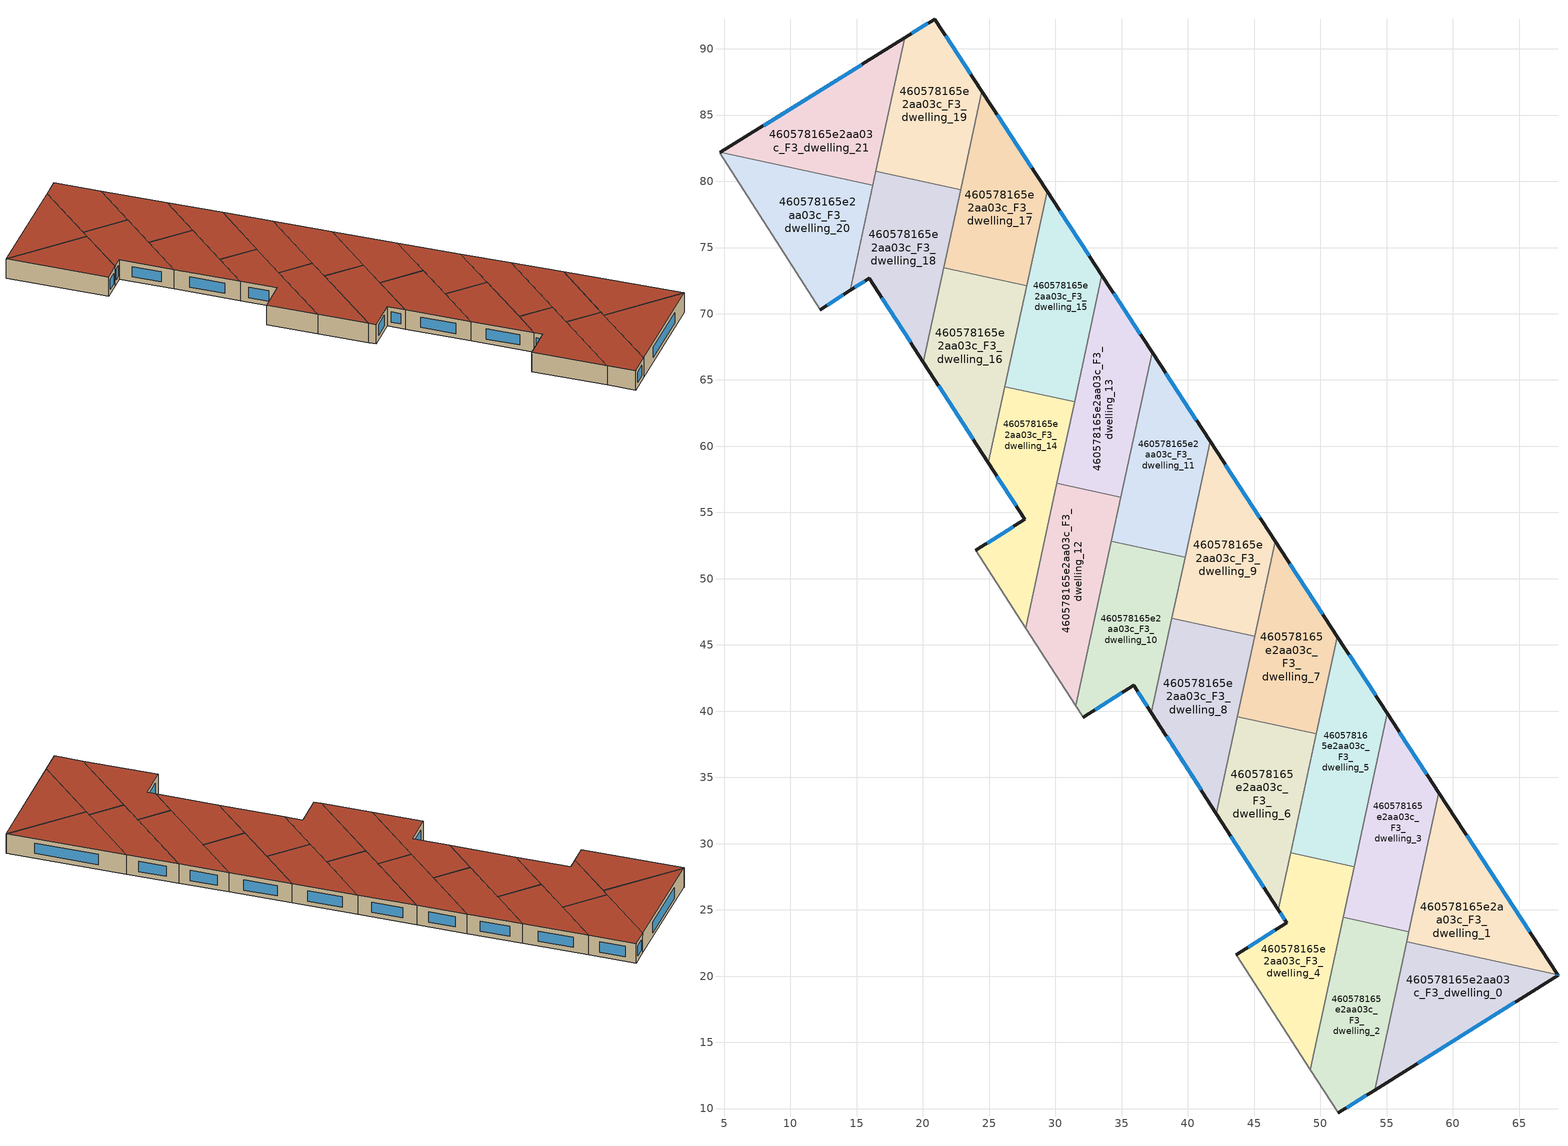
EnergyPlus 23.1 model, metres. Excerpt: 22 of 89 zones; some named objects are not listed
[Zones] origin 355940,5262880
460578165e2aa03c_F3_dwelling_0
 floor to 460578165e2aa03c_F2_dwelling_0 (EU_floor_Construction): 67.9,20.12 67.94,20.06 54.1,11.4 56.52,22.58 z9
 wall outside (EU_wall_Construction): 54.1,11.4 67.94,20.06 67.9,20.12 z9:12
 wall to 460578165e2aa03c_F3_dwelling_1 (EU_wall_Construction): 67.9,20.12 56.52,22.58 z9:12
 wall to 460578165e2aa03c_F3_dwelling_2 (EU_wall_Construction): 56.52,22.58 54.1,11.4 z9:12
 window (EU_Window_Construction): 67.93,20.08 67.91,20.11 / 57.35,13.43 64.69,18.03 z9.7:11.3
 roof outside (EU_roof_Construction): 67.94,20.06 67.9,20.12 56.52,22.58 54.1,11.4 z12
460578165e2aa03c_F3_dwelling_1
 floor to 460578165e2aa03c_F2_dwelling_1 (EU_floor_Construction): 58.96,33.85 67.9,20.12 56.52,22.58 z9
 wall outside (EU_wall_Construction): 67.9,20.12 58.96,33.85 z9:12
 wall to 460578165e2aa03c_F3_dwelling_3 (EU_wall_Construction): 58.96,33.85 56.69,23.36 z9:12
 wall to 460578165e2aa03c_F3_dwelling_2 (EU_wall_Construction): 56.69,23.36 56.52,22.58 z9:12
 window (EU_Window_Construction): 65.8,23.34 61.06,30.63 z9.7:11.3
 roof outside (EU_roof_Construction): 67.9,20.12 58.96,33.85 56.52,22.58 z12
460578165e2aa03c_F3_dwelling_10
 floor to 460578165e2aa03c_F2_dwelling_10 (EU_floor_Construction): 39.79,51.62 37.25,39.88 35.91,41.97 32.1,39.54 31.53,40.42 34.21,52.82 z9
 wall outside (EU_wall_Construction): 32.1,39.54 35.91,41.97 37.25,39.88 z9:12
 wall adiabatic (EU_wall_Construction): 31.53,40.42 32.1,39.54 z9:12
 wall to 460578165e2aa03c_F3_dwelling_11 (EU_wall_Construction): 39.79,51.62 34.21,52.82 z9:12
 wall to 460578165e2aa03c_F3_dwelling_12 (EU_wall_Construction): 34.21,52.82 31.53,40.42 z9:12
 wall to 460578165e2aa03c_F3_dwelling_8 (EU_wall_Construction): 37.25,39.88 38.79,47.01 z9:12
 wall to 460578165e2aa03c_F3_dwelling_9 (EU_wall_Construction): 38.79,47.01 39.79,51.62 z9:12
 window (EU_Window_Construction): 36.22,41.48 36.93,40.37 / 32.99,40.11 35.01,41.4 z9.7:11.3
 roof outside (EU_roof_Construction): 37.25,39.88 39.79,51.62 34.21,52.82 31.53,40.42 32.1,39.54 35.91,41.97 z12
460578165e2aa03c_F3_dwelling_11
 floor to 460578165e2aa03c_F2_dwelling_11 (EU_floor_Construction): 37.29,67.09 41.68,60.37 39.79,51.62 34.21,52.82 z9
 wall outside (EU_wall_Construction): 41.68,60.37 37.29,67.09 z9:12
 wall to 460578165e2aa03c_F3_dwelling_9 (EU_wall_Construction): 39.79,51.62 41.68,60.37 z9:12
 wall to 460578165e2aa03c_F3_dwelling_13 (EU_wall_Construction): 37.29,67.09 34.93,56.15 z9:12
 wall to 460578165e2aa03c_F3_dwelling_12 (EU_wall_Construction): 34.93,56.15 34.21,52.82 z9:12
 window (EU_Window_Construction): 40.65,61.95 38.32,65.51 z9.7:11.3
 roof outside (EU_roof_Construction): 39.79,51.62 41.68,60.37 37.29,67.09 34.21,52.82 z12
460578165e2aa03c_F3_dwelling_12
 floor to 460578165e2aa03c_F2_dwelling_12 (EU_floor_Construction): 34.93,56.15 31.53,40.42 27.76,46.27 30.12,57.19 z9
 wall to 460578165e2aa03c_F3_dwelling_13 (EU_wall_Construction): 34.93,56.15 30.12,57.19 z9:12
 wall adiabatic (EU_wall_Construction): 27.76,46.27 31.53,40.42 z9:12
 wall to 460578165e2aa03c_F3_dwelling_14 (EU_wall_Construction): 30.12,57.19 27.76,46.27 z9:12
 roof outside (EU_roof_Construction): 31.53,40.42 34.93,56.15 30.12,57.19 27.76,46.27 z12
460578165e2aa03c_F3_dwelling_13
 floor to 460578165e2aa03c_F2_dwelling_13 (EU_floor_Construction): 33.51,72.9 37.29,67.09 34.93,56.15 30.12,57.19 z9
 wall outside (EU_wall_Construction): 37.29,67.09 33.51,72.9 z9:12
 wall to 460578165e2aa03c_F3_dwelling_15 (EU_wall_Construction): 33.51,72.9 31.45,63.34 z9:12
 wall to 460578165e2aa03c_F3_dwelling_14 (EU_wall_Construction): 31.45,63.34 30.12,57.19 z9:12
 window (EU_Window_Construction): 36.41,68.45 34.4,71.53 z9.7:11.3
 roof outside (EU_roof_Construction): 34.93,56.15 37.29,67.09 33.51,72.9 30.12,57.19 z12
460578165e2aa03c_F3_dwelling_14
 floor to 460578165e2aa03c_F2_dwelling_14 (EU_floor_Construction): 31.45,63.34 27.76,46.27 23.98,52.14 27.67,54.49 24.93,58.73 26.17,64.48 z9
 wall outside (EU_wall_Construction): 24.93,58.73 27.67,54.49 23.98,52.14 z9:12
 wall to 460578165e2aa03c_F3_dwelling_15 (EU_wall_Construction): 31.45,63.34 26.17,64.48 z9:12
 wall adiabatic (EU_wall_Construction): 23.98,52.14 27.76,46.27 z9:12
 wall to 460578165e2aa03c_F3_dwelling_16 (EU_wall_Construction): 26.17,64.48 24.93,58.73 z9:12
 window (EU_Window_Construction): 26.8,53.94 24.85,52.69 / 25.58,57.74 27.03,55.49 z9.7:11.3
 roof outside (EU_roof_Construction): 27.76,46.27 31.45,63.34 26.17,64.48 24.93,58.73 27.67,54.49 23.98,52.14 z12
460578165e2aa03c_F3_dwelling_15
 floor to 460578165e2aa03c_F2_dwelling_15 (EU_floor_Construction): 29.37,79.26 33.51,72.9 31.45,63.34 26.17,64.48 z9
 wall outside (EU_wall_Construction): 33.51,72.9 29.37,79.26 z9:12
 wall to 460578165e2aa03c_F3_dwelling_17 (EU_wall_Construction): 29.37,79.26 27.82,72.11 z9:12
 wall to 460578165e2aa03c_F3_dwelling_16 (EU_wall_Construction): 27.82,72.11 26.17,64.48 z9:12
 window (EU_Window_Construction): 32.54,74.39 30.34,77.76 z9.7:11.3
 roof outside (EU_roof_Construction): 31.45,63.34 33.51,72.9 29.37,79.26 26.17,64.48 z12
460578165e2aa03c_F3_dwelling_16
 floor to 460578165e2aa03c_F2_dwelling_16 (EU_floor_Construction): 27.82,72.11 24.93,58.73 20.03,66.35 21.56,73.46 z9
 wall outside (EU_wall_Construction): 20.03,66.35 24.93,58.73 z9:12
 wall to 460578165e2aa03c_F3_dwelling_17 (EU_wall_Construction): 27.82,72.11 21.56,73.46 z9:12
 wall to 460578165e2aa03c_F3_dwelling_18 (EU_wall_Construction): 21.56,73.46 20.03,66.35 z9:12
 window (EU_Window_Construction): 21.18,64.56 23.78,60.52 z9.7:11.3
 roof outside (EU_roof_Construction): 24.93,58.73 27.82,72.11 21.56,73.46 20.03,66.35 z12
460578165e2aa03c_F3_dwelling_17
 floor to 460578165e2aa03c_F2_dwelling_17 (EU_floor_Construction): 24.45,86.81 29.37,79.26 27.82,72.11 21.56,73.46 z9
 wall outside (EU_wall_Construction): 29.37,79.26 24.45,86.81 z9:12
 wall to 460578165e2aa03c_F3_dwelling_19 (EU_wall_Construction): 24.44,86.81 22.84,79.38 z9:12
 wall to 460578165e2aa03c_F3_dwelling_18 (EU_wall_Construction): 22.84,79.38 21.56,73.46 z9:12
 window (EU_Window_Construction): 28.21,81.03 25.6,85.04 z9.7:11.3
 roof outside (EU_roof_Construction): 27.82,72.11 29.37,79.26 24.45,86.81 21.56,73.46 z12
460578165e2aa03c_F3_dwelling_18
 floor to 460578165e2aa03c_F2_dwelling_18 (EU_floor_Construction): 22.84,79.38 20.03,66.35 15.94,72.68 14.52,71.77 16.46,80.75 z9
 wall outside (EU_wall_Construction): 14.52,71.77 15.94,72.68 20.03,66.35 z9:12
 wall to 460578165e2aa03c_F3_dwelling_20 (EU_wall_Construction): 16.23,79.69 14.52,71.77 z9:12
 wall to 460578165e2aa03c_F3_dwelling_19 (EU_wall_Construction): 22.84,79.38 16.46,80.75 z9:12
 wall to 460578165e2aa03c_F3_dwelling_21 (EU_wall_Construction): 16.46,80.75 16.23,79.69 z9:12
 window (EU_Window_Construction): 16.9,71.2 19.07,67.83 / 14.85,71.98 15.61,72.47 z9.7:11.3
 roof outside (EU_roof_Construction): 20.03,66.35 22.84,79.38 16.46,80.75 14.52,71.77 15.94,72.68 z12
460578165e2aa03c_F3_dwelling_19
 floor to 460578165e2aa03c_F2_dwelling_19 (EU_floor_Construction): 20.91,92.24 24.45,86.81 22.84,79.38 16.46,80.75 18.63,90.83 z9
 wall outside (EU_wall_Construction): 24.45,86.81 20.91,92.24 18.63,90.83 z9:12
 wall to 460578165e2aa03c_F3_dwelling_21 (EU_wall_Construction): 18.63,90.83 16.46,80.75 z9:12
 window (EU_Window_Construction): 23.61,88.09 21.74,90.97 / 20.37,91.91 19.17,91.16 z9.7:11.3
 roof outside (EU_roof_Construction): 22.84,79.38 24.45,86.81 20.91,92.24 18.63,90.83 16.46,80.75 z12
460578165e2aa03c_F3_dwelling_2
 floor to 460578165e2aa03c_F2_dwelling_2 (EU_floor_Construction): 56.69,23.36 54.1,11.4 51.35,9.67 49.25,12.94 51.73,24.43 z9
 wall outside (EU_wall_Construction): 51.35,9.67 54.1,11.4 z9:12
 wall adiabatic (EU_wall_Construction): 49.25,12.94 51.35,9.67 z9:12
 wall to 460578165e2aa03c_F3_dwelling_3 (EU_wall_Construction): 56.69,23.36 51.73,24.43 z9:12
 wall to 460578165e2aa03c_F3_dwelling_4 (EU_wall_Construction): 51.73,24.43 49.25,12.94 z9:12
 window (EU_Window_Construction): 52,10.08 53.46,10.99 z9.7:11.3
 roof outside (EU_roof_Construction): 54.1,11.4 56.69,23.36 51.73,24.43 49.25,12.94 51.35,9.67 z12
460578165e2aa03c_F3_dwelling_20
 floor to 460578165e2aa03c_F2_dwelling_20 (EU_floor_Construction): 16.23,79.69 14.52,71.77 12.26,70.32 4.64,82.13 4.71,82.18 z9
 wall outside (EU_wall_Construction): 12.26,70.32 14.52,71.77 z9:12
 wall to 460578165e2aa03c_F3_dwelling_21 (EU_wall_Construction): 16.23,79.69 4.71,82.18 z9:12
 wall adiabatic (EU_wall_Construction): 4.71,82.18 4.64,82.13 12.26,70.32 z9:12
 window (EU_Window_Construction): 12.79,70.66 13.99,71.43 z9.7:11.3
 roof outside (EU_roof_Construction): 14.52,71.77 16.23,79.69 4.71,82.18 4.64,82.13 12.26,70.32 z12
460578165e2aa03c_F3_dwelling_21
 floor to 460578165e2aa03c_F2_dwelling_21 (EU_floor_Construction): 18.63,90.83 16.23,79.69 4.71,82.18 z9
 wall outside (EU_wall_Construction): 18.63,90.83 4.71,82.18 z9:12
 window (EU_Window_Construction): 15.36,88.8 7.98,84.21 z9.7:11.3
 roof outside (EU_roof_Construction): 16.23,79.69 18.63,90.83 4.71,82.18 z12
460578165e2aa03c_F3_dwelling_3
 floor to 460578165e2aa03c_F2_dwelling_3 (EU_floor_Construction): 55.06,39.83 58.96,33.85 56.69,23.36 51.73,24.43 z9
 wall outside (EU_wall_Construction): 58.96,33.85 55.06,39.83 z9:12
 wall to 460578165e2aa03c_F3_dwelling_5 (EU_wall_Construction): 55.06,39.83 52.56,28.27 z9:12
 wall to 460578165e2aa03c_F3_dwelling_4 (EU_wall_Construction): 52.56,28.27 51.73,24.43 z9:12
 window (EU_Window_Construction): 58.04,35.26 55.97,38.43 z9.7:11.3
 roof outside (EU_roof_Construction): 56.69,23.36 58.96,33.85 55.06,39.83 51.73,24.43 z12
460578165e2aa03c_F3_dwelling_4
 floor to 460578165e2aa03c_F2_dwelling_4 (EU_floor_Construction): 52.56,28.27 49.25,12.94 43.66,21.61 47.46,24.04 46.83,25.01 47.76,29.31 z9
 wall outside (EU_wall_Construction): 46.83,25.01 47.46,24.04 43.66,21.61 z9:12
 wall adiabatic (EU_wall_Construction): 43.66,21.61 49.25,12.94 z9:12
 wall to 460578165e2aa03c_F3_dwelling_5 (EU_wall_Construction): 52.56,28.27 47.76,29.31 z9:12
 wall to 460578165e2aa03c_F3_dwelling_6 (EU_wall_Construction): 47.76,29.31 46.83,25.01 z9:12
 window (EU_Window_Construction): 46.57,23.47 44.55,22.18 / 46.98,24.78 47.31,24.26 z9.7:11.3
 roof outside (EU_roof_Construction): 49.25,12.94 52.56,28.27 47.76,29.31 46.83,25.01 47.46,24.04 43.66,21.61 z12
460578165e2aa03c_F3_dwelling_5
 floor to 460578165e2aa03c_F2_dwelling_5 (EU_floor_Construction): 51.29,45.62 55.06,39.83 52.56,28.27 47.76,29.31 z9
 wall outside (EU_wall_Construction): 55.06,39.83 51.29,45.62 z9:12
 wall to 460578165e2aa03c_F3_dwelling_7 (EU_wall_Construction): 51.29,45.62 49.7,38.28 z9:12
 wall to 460578165e2aa03c_F3_dwelling_6 (EU_wall_Construction): 49.7,38.28 47.76,29.31 z9:12
 window (EU_Window_Construction): 54.17,41.19 52.17,44.26 z9.7:11.3
 roof outside (EU_roof_Construction): 52.56,28.27 55.06,39.83 51.29,45.62 47.76,29.31 z12
460578165e2aa03c_F3_dwelling_6
 floor to 460578165e2aa03c_F2_dwelling_6 (EU_floor_Construction): 49.7,38.29 46.83,25.01 42.15,32.27 43.73,39.58 z9
 wall outside (EU_wall_Construction): 42.15,32.27 46.83,25.01 z9:12
 wall to 460578165e2aa03c_F3_dwelling_7 (EU_wall_Construction): 49.7,38.29 43.73,39.58 z9:12
 wall to 460578165e2aa03c_F3_dwelling_8 (EU_wall_Construction): 43.73,39.58 42.15,32.27 z9:12
 window (EU_Window_Construction): 43.25,30.56 45.73,26.71 z9.7:11.3
 roof outside (EU_roof_Construction): 46.83,25.01 49.7,38.29 43.73,39.58 42.15,32.27 z12
460578165e2aa03c_F3_dwelling_7
 floor to 460578165e2aa03c_F2_dwelling_7 (EU_floor_Construction): 46.59,52.82 51.29,45.62 49.7,38.29 43.73,39.58 z9
 wall outside (EU_wall_Construction): 51.29,45.62 46.59,52.82 z9:12
 wall to 460578165e2aa03c_F3_dwelling_9 (EU_wall_Construction): 46.59,52.82 45.04,45.66 z9:12
 wall to 460578165e2aa03c_F3_dwelling_8 (EU_wall_Construction): 45.04,45.66 43.73,39.57 z9:12
 window (EU_Window_Construction): 50.18,47.31 47.69,51.13 z9.7:11.3
 roof outside (EU_roof_Construction): 49.7,38.29 51.29,45.62 46.59,52.82 43.73,39.58 z12
460578165e2aa03c_F3_dwelling_8
 floor to 460578165e2aa03c_F2_dwelling_8 (EU_floor_Construction): 45.04,45.66 42.15,32.27 37.25,39.88 38.79,47.01 z9
 wall outside (EU_wall_Construction): 37.25,39.88 42.15,32.27 z9:12
 wall to 460578165e2aa03c_F3_dwelling_9 (EU_wall_Construction): 45.04,45.66 38.79,47.01 z9:12
 window (EU_Window_Construction): 38.4,38.09 41,34.06 z9.7:11.3
 roof outside (EU_roof_Construction): 42.15,32.27 45.04,45.66 38.79,47.01 37.25,39.88 z12
460578165e2aa03c_F3_dwelling_9
 floor to 460578165e2aa03c_F2_dwelling_9 (EU_floor_Construction): 41.68,60.37 46.59,52.82 45.04,45.66 38.79,47.01 z9
 wall outside (EU_wall_Construction): 46.59,52.82 41.68,60.37 z9:12
 window (EU_Window_Construction): 45.44,54.6 42.83,58.6 z9.7:11.3
 roof outside (EU_roof_Construction): 45.04,45.66 46.59,52.82 41.68,60.37 38.79,47.01 z12
[Building]
EU S2 Campaign: North Axis=0; Terrain=City; Solar Distribution=FullExterior
[Site:Location]
Budapest.Ferenc.Liszt.Intl.AP: Latitude=47.437; Longitude=19.256; Time Zone=1; Elevation=185
[SizingPeriod:WeatherFileDays]
AnnualSizingPeriod: Begin Month=1; Begin Day of Month=1; End Month=12; End Day of Month=31; Day of Week for Start Day=Monday; Use Weather File Daylight Saving Period=No; Use Weather File Rain and Snow Indicators=No
[MATERIAL]
EU_InternalMass_Material: Roughness=MediumRough; Thickness=0.1; Conductivity=1; Density=1800; Specific Heat=900; Thermal Absorptance=0.9; Solar Absorptance=0.7; Visible Absorptance=0.7
[MATERIAL:NOMASS] Roughness=MediumRough; Thermal Absorptance=0.9; Solar Absorptance=0.7; Visible Absorptance=0.7
Name | Thermal Resistance
EU_wall_NoMass | 0.832559
EU_roof_NoMass | 1.39638
EU_floor_NoMass | 0.872794
[WINDOWMATERIAL:SIMPLEGLAZINGSYSTEM]
EU_Window_SimpleGlazing: UFactor=2.79869; Solar Heat Gain Coefficient=0.75; Visible Transmittance=0.75
[CONSTRUCTION]
EU_wall_Construction: EU_wall_NoMass
EU_roof_Construction: EU_roof_NoMass
EU_floor_Construction: EU_floor_NoMass
EU_Window_Construction: EU_Window_SimpleGlazing
EU_InternalMass_Construction: EU_InternalMass_Material
[ZONE] Type=1; Multiplier=1; Ceiling Height=autocalculate; Floor Area=autocalculate; Part of Total Floor Area=Yes
Name | Volume
460578165e2aa03c_F3_dwelling_0 | 201.461
460578165e2aa03c_F3_dwelling_1 | 201.462
460578165e2aa03c_F3_dwelling_10 | 201.449
460578165e2aa03c_F3_dwelling_11 | 201.438
460578165e2aa03c_F3_dwelling_12 | 201.424
460578165e2aa03c_F3_dwelling_13 | 201.415
460578165e2aa03c_F3_dwelling_14 | 201.469
460578165e2aa03c_F3_dwelling_15; 460578165e2aa03c_F3_dwelling_8 | 201.458
460578165e2aa03c_F3_dwelling_16 | 201.456
460578165e2aa03c_F3_dwelling_17 | 201.447
460578165e2aa03c_F3_dwelling_18; 460578165e2aa03c_F3_dwelling_19 | 201.46
460578165e2aa03c_F3_dwelling_2 | 201.441
460578165e2aa03c_F3_dwelling_20 | 201.47
460578165e2aa03c_F3_dwelling_21 | 201.459
460578165e2aa03c_F3_dwelling_3 | 201.442
460578165e2aa03c_F3_dwelling_4 | 209.938
460578165e2aa03c_F3_dwelling_5 | 209.932
460578165e2aa03c_F3_dwelling_6 | 192.973
460578165e2aa03c_F3_dwelling_7 | 193.002
460578165e2aa03c_F3_dwelling_9 | 201.453
[INTERNALMASS] Construction=EU_InternalMass_Construction
Name | Zone or ZoneList | Surface Area
460578165e2aa03c_F3_dwelling_0_EU_InternalMass | 460578165e2aa03c_F3_dwelling_0 | 67.1586
460578165e2aa03c_F3_dwelling_1_EU_InternalMass | 460578165e2aa03c_F3_dwelling_1 | 67.1549
460578165e2aa03c_F3_dwelling_2_EU_InternalMass | 460578165e2aa03c_F3_dwelling_2 | 67.1477
460578165e2aa03c_F3_dwelling_3_EU_InternalMass | 460578165e2aa03c_F3_dwelling_3 | 67.147
460578165e2aa03c_F3_dwelling_4_EU_InternalMass | 460578165e2aa03c_F3_dwelling_4 | 69.9798
460578165e2aa03c_F3_dwelling_5_EU_InternalMass | 460578165e2aa03c_F3_dwelling_5 | 69.9839
460578165e2aa03c_F3_dwelling_6_EU_InternalMass | 460578165e2aa03c_F3_dwelling_6 | 64.3228
460578165e2aa03c_F3_dwelling_7_EU_InternalMass | 460578165e2aa03c_F3_dwelling_7 | 64.3337
460578165e2aa03c_F3_dwelling_8_EU_InternalMass | 460578165e2aa03c_F3_dwelling_8 | 67.1526
460578165e2aa03c_F3_dwelling_9_EU_InternalMass | 460578165e2aa03c_F3_dwelling_9 | 67.1499
460578165e2aa03c_F3_dwelling_10_EU_InternalMass | 460578165e2aa03c_F3_dwelling_10 | 67.1531
460578165e2aa03c_F3_dwelling_11_EU_InternalMass | 460578165e2aa03c_F3_dwelling_11 | 67.1497
460578165e2aa03c_F3_dwelling_12_EU_InternalMass | 460578165e2aa03c_F3_dwelling_12 | 67.1415
460578165e2aa03c_F3_dwelling_13_EU_InternalMass | 460578165e2aa03c_F3_dwelling_13 | 67.1395
460578165e2aa03c_F3_dwelling_14_EU_InternalMass | 460578165e2aa03c_F3_dwelling_14 | 67.1558
460578165e2aa03c_F3_dwelling_15_EU_InternalMass | 460578165e2aa03c_F3_dwelling_15 | 67.153
460578165e2aa03c_F3_dwelling_16_EU_InternalMass | 460578165e2aa03c_F3_dwelling_16 | 67.1525
460578165e2aa03c_F3_dwelling_17_EU_InternalMass | 460578165e2aa03c_F3_dwelling_17 | 67.1465
460578165e2aa03c_F3_dwelling_18_EU_InternalMass | 460578165e2aa03c_F3_dwelling_18 | 67.1523
460578165e2aa03c_F3_dwelling_19_EU_InternalMass | 460578165e2aa03c_F3_dwelling_19 | 67.1521
460578165e2aa03c_F3_dwelling_20_EU_InternalMass | 460578165e2aa03c_F3_dwelling_20 | 67.1539
460578165e2aa03c_F3_dwelling_21_EU_InternalMass | 460578165e2aa03c_F3_dwelling_21 | 67.1549
[OTHEREQUIPMENT] Fuel Type=Electricity; Design Level Calculation Method=Watts/Area; Power per Zone Floor Area=1; Fraction Latent=0; Fraction Radiant=0; Fraction Lost=0; Carbon Dioxide Generation Rate=0; EndUse Subcategory=EU_Step8_InternalGains
Name | Zone or ZoneList or Space or SpaceList | Schedule
EU_Step8_InternalGain_460578165e2aa03c_F3_dwelling_0_f000 | 460578165e2aa03c_F3_dwelling_0 | EU_Step8_GainSchedule_460578165e2aa03c_F3_dwelling_0_f000
EU_Step8_InternalGain_460578165e2aa03c_F3_dwelling_1_f000 | 460578165e2aa03c_F3_dwelling_1 | EU_Step8_GainSchedule_460578165e2aa03c_F3_dwelling_1_f000
EU_Step8_InternalGain_460578165e2aa03c_F3_dwelling_2_f000 | 460578165e2aa03c_F3_dwelling_2 | EU_Step8_GainSchedule_460578165e2aa03c_F3_dwelling_2_f000
EU_Step8_InternalGain_460578165e2aa03c_F3_dwelling_3_f000 | 460578165e2aa03c_F3_dwelling_3 | EU_Step8_GainSchedule_460578165e2aa03c_F3_dwelling_3_f000
EU_Step8_InternalGain_460578165e2aa03c_F3_dwelling_4_f000 | 460578165e2aa03c_F3_dwelling_4 | EU_Step8_GainSchedule_460578165e2aa03c_F3_dwelling_4_f000
EU_Step8_InternalGain_460578165e2aa03c_F3_dwelling_5_f000 | 460578165e2aa03c_F3_dwelling_5 | EU_Step8_GainSchedule_460578165e2aa03c_F3_dwelling_5_f000
EU_Step8_InternalGain_460578165e2aa03c_F3_dwelling_6_f000 | 460578165e2aa03c_F3_dwelling_6 | EU_Step8_GainSchedule_460578165e2aa03c_F3_dwelling_6_f000
EU_Step8_InternalGain_460578165e2aa03c_F3_dwelling_7_f000 | 460578165e2aa03c_F3_dwelling_7 | EU_Step8_GainSchedule_460578165e2aa03c_F3_dwelling_7_f000
EU_Step8_InternalGain_460578165e2aa03c_F3_dwelling_8_f000 | 460578165e2aa03c_F3_dwelling_8 | EU_Step8_GainSchedule_460578165e2aa03c_F3_dwelling_8_f000
EU_Step8_InternalGain_460578165e2aa03c_F3_dwelling_9_f000 | 460578165e2aa03c_F3_dwelling_9 | EU_Step8_GainSchedule_460578165e2aa03c_F3_dwelling_9_f000
EU_Step8_InternalGain_460578165e2aa03c_F3_dwelling_10_f000 | 460578165e2aa03c_F3_dwelling_10 | EU_Step8_GainSchedule_460578165e2aa03c_F3_dwelling_10_f000
EU_Step8_InternalGain_460578165e2aa03c_F3_dwelling_11_f000 | 460578165e2aa03c_F3_dwelling_11 | EU_Step8_GainSchedule_460578165e2aa03c_F3_dwelling_11_f000
EU_Step8_InternalGain_460578165e2aa03c_F3_dwelling_12_f000 | 460578165e2aa03c_F3_dwelling_12 | EU_Step8_GainSchedule_460578165e2aa03c_F3_dwelling_12_f000
EU_Step8_InternalGain_460578165e2aa03c_F3_dwelling_13_f000 | 460578165e2aa03c_F3_dwelling_13 | EU_Step8_GainSchedule_460578165e2aa03c_F3_dwelling_13_f000
EU_Step8_InternalGain_460578165e2aa03c_F3_dwelling_14_f000 | 460578165e2aa03c_F3_dwelling_14 | EU_Step8_GainSchedule_460578165e2aa03c_F3_dwelling_14_f000
EU_Step8_InternalGain_460578165e2aa03c_F3_dwelling_15_f000 | 460578165e2aa03c_F3_dwelling_15 | EU_Step8_GainSchedule_460578165e2aa03c_F3_dwelling_15_f000
EU_Step8_InternalGain_460578165e2aa03c_F3_dwelling_16_f000 | 460578165e2aa03c_F3_dwelling_16 | EU_Step8_GainSchedule_460578165e2aa03c_F3_dwelling_16_f000
EU_Step8_InternalGain_460578165e2aa03c_F3_dwelling_17_f000 | 460578165e2aa03c_F3_dwelling_17 | EU_Step8_GainSchedule_460578165e2aa03c_F3_dwelling_17_f000
EU_Step8_InternalGain_460578165e2aa03c_F3_dwelling_18_f000 | 460578165e2aa03c_F3_dwelling_18 | EU_Step8_GainSchedule_460578165e2aa03c_F3_dwelling_18_f000
EU_Step8_InternalGain_460578165e2aa03c_F3_dwelling_19_f000 | 460578165e2aa03c_F3_dwelling_19 | EU_Step8_GainSchedule_460578165e2aa03c_F3_dwelling_19_f000
EU_Step8_InternalGain_460578165e2aa03c_F3_dwelling_20_f000 | 460578165e2aa03c_F3_dwelling_20 | EU_Step8_GainSchedule_460578165e2aa03c_F3_dwelling_20_f000
EU_Step8_InternalGain_460578165e2aa03c_F3_dwelling_21_f000 | 460578165e2aa03c_F3_dwelling_21 | EU_Step8_GainSchedule_460578165e2aa03c_F3_dwelling_21_f000
[ZONEVENTILATION:DESIGNFLOWRATE] Schedule=EU_AlwaysOn; Design Flow Rate Calculation Method=AirChanges/Hour; Air Changes per Hour=0.475469; Ventilation Type=Natural; Fan Pressure Rise=0; Fan Total Efficiency=1; Constant Term Coefficient=1; Temperature Term Coefficient=0; Velocity Term Coefficient=0; Velocity Squared Term Coefficient=0; Minimum Indoor Temperature=-100; Maximum Indoor Temperature=100; Delta Temperature=-100; Minimum Outdoor Temperature=-100; Maximum Outdoor Temperature=100; Maximum Wind Speed=40
Name | Zone or ZoneList or Space or SpaceList
EU_ConstantAir_460578165e2aa03c_F3_dwelling_0 | 460578165e2aa03c_F3_dwelling_0
EU_ConstantAir_460578165e2aa03c_F3_dwelling_1 | 460578165e2aa03c_F3_dwelling_1
EU_ConstantAir_460578165e2aa03c_F3_dwelling_2 | 460578165e2aa03c_F3_dwelling_2
EU_ConstantAir_460578165e2aa03c_F3_dwelling_3 | 460578165e2aa03c_F3_dwelling_3
EU_ConstantAir_460578165e2aa03c_F3_dwelling_4 | 460578165e2aa03c_F3_dwelling_4
EU_ConstantAir_460578165e2aa03c_F3_dwelling_5 | 460578165e2aa03c_F3_dwelling_5
EU_ConstantAir_460578165e2aa03c_F3_dwelling_6 | 460578165e2aa03c_F3_dwelling_6
EU_ConstantAir_460578165e2aa03c_F3_dwelling_7 | 460578165e2aa03c_F3_dwelling_7
EU_ConstantAir_460578165e2aa03c_F3_dwelling_8 | 460578165e2aa03c_F3_dwelling_8
EU_ConstantAir_460578165e2aa03c_F3_dwelling_9 | 460578165e2aa03c_F3_dwelling_9
EU_ConstantAir_460578165e2aa03c_F3_dwelling_10 | 460578165e2aa03c_F3_dwelling_10
EU_ConstantAir_460578165e2aa03c_F3_dwelling_11 | 460578165e2aa03c_F3_dwelling_11
EU_ConstantAir_460578165e2aa03c_F3_dwelling_12 | 460578165e2aa03c_F3_dwelling_12
EU_ConstantAir_460578165e2aa03c_F3_dwelling_13 | 460578165e2aa03c_F3_dwelling_13
EU_ConstantAir_460578165e2aa03c_F3_dwelling_14 | 460578165e2aa03c_F3_dwelling_14
EU_ConstantAir_460578165e2aa03c_F3_dwelling_15 | 460578165e2aa03c_F3_dwelling_15
EU_ConstantAir_460578165e2aa03c_F3_dwelling_16 | 460578165e2aa03c_F3_dwelling_16
EU_ConstantAir_460578165e2aa03c_F3_dwelling_17 | 460578165e2aa03c_F3_dwelling_17
EU_ConstantAir_460578165e2aa03c_F3_dwelling_18 | 460578165e2aa03c_F3_dwelling_18
EU_ConstantAir_460578165e2aa03c_F3_dwelling_19 | 460578165e2aa03c_F3_dwelling_19
EU_ConstantAir_460578165e2aa03c_F3_dwelling_20 | 460578165e2aa03c_F3_dwelling_20
EU_ConstantAir_460578165e2aa03c_F3_dwelling_21 | 460578165e2aa03c_F3_dwelling_21
[HVACTEMPLATE:ZONE:IDEALLOADSAIRSYSTEM] System Availability Schedule=EU_AlwaysOn; Maximum Heating Supply Air Temperature=50; Minimum Cooling Supply Air Temperature=13; Maximum Heating Supply Air Humidity Ratio=0.0156; Minimum Cooling Supply Air Humidity Ratio=0.0077; Heating Limit=NoLimit; Cooling Limit=NoLimit; Heating Availability Schedule=EU_AlwaysOn; Cooling Availability Schedule=EU_CoolingOff; Dehumidification Control Type=ConstantSensibleHeatRatio; Cooling Sensible Heat Ratio=0.7; Dehumidification Setpoint=60; Humidification Control Type=None; Humidification Setpoint=30; Outdoor Air Method=None; Outdoor Air Flow Rate per Person=0.00944; Outdoor Air Flow Rate per Zone Floor Area=0; Outdoor Air Flow Rate per Zone=0; Demand Controlled Ventilation Type=None; Outdoor Air Economizer Type=NoEconomizer; Heat Recovery Type=None; Sensible Heat Recovery Effectiveness=0.7; Latent Heat Recovery Effectiveness=0.65
Name | Template Thermostat
460578165e2aa03c_F3_dwelling_0 | EU_HeatOnly_460578165e2aa03c_F3_dwelling_0
460578165e2aa03c_F3_dwelling_1 | EU_HeatOnly_460578165e2aa03c_F3_dwelling_1
460578165e2aa03c_F3_dwelling_2 | EU_HeatOnly_460578165e2aa03c_F3_dwelling_2
460578165e2aa03c_F3_dwelling_3 | EU_HeatOnly_460578165e2aa03c_F3_dwelling_3
460578165e2aa03c_F3_dwelling_4 | EU_HeatOnly_460578165e2aa03c_F3_dwelling_4
460578165e2aa03c_F3_dwelling_5 | EU_HeatOnly_460578165e2aa03c_F3_dwelling_5
460578165e2aa03c_F3_dwelling_6 | EU_HeatOnly_460578165e2aa03c_F3_dwelling_6
460578165e2aa03c_F3_dwelling_7 | EU_HeatOnly_460578165e2aa03c_F3_dwelling_7
460578165e2aa03c_F3_dwelling_8 | EU_HeatOnly_460578165e2aa03c_F3_dwelling_8
460578165e2aa03c_F3_dwelling_9 | EU_HeatOnly_460578165e2aa03c_F3_dwelling_9
460578165e2aa03c_F3_dwelling_10 | EU_HeatOnly_460578165e2aa03c_F3_dwelling_10
460578165e2aa03c_F3_dwelling_11 | EU_HeatOnly_460578165e2aa03c_F3_dwelling_11
460578165e2aa03c_F3_dwelling_12 | EU_HeatOnly_460578165e2aa03c_F3_dwelling_12
460578165e2aa03c_F3_dwelling_13 | EU_HeatOnly_460578165e2aa03c_F3_dwelling_13
460578165e2aa03c_F3_dwelling_14 | EU_HeatOnly_460578165e2aa03c_F3_dwelling_14
460578165e2aa03c_F3_dwelling_15 | EU_HeatOnly_460578165e2aa03c_F3_dwelling_15
460578165e2aa03c_F3_dwelling_16 | EU_HeatOnly_460578165e2aa03c_F3_dwelling_16
460578165e2aa03c_F3_dwelling_17 | EU_HeatOnly_460578165e2aa03c_F3_dwelling_17
460578165e2aa03c_F3_dwelling_18 | EU_HeatOnly_460578165e2aa03c_F3_dwelling_18
460578165e2aa03c_F3_dwelling_19 | EU_HeatOnly_460578165e2aa03c_F3_dwelling_19
460578165e2aa03c_F3_dwelling_20 | EU_HeatOnly_460578165e2aa03c_F3_dwelling_20
460578165e2aa03c_F3_dwelling_21 | EU_HeatOnly_460578165e2aa03c_F3_dwelling_21
[SIZING:ZONE] Zone Cooling Design Supply Air Temperature Input Method=SupplyAirTemperature; Zone Cooling Design Supply Air Temperature=13; Zone Heating Design Supply Air Temperature Input Method=SupplyAirTemperature; Zone Heating Design Supply Air Temperature=50; Zone Cooling Design Supply Air Humidity Ratio=0.008; Zone Heating Design Supply Air Humidity Ratio=0.008; Cooling Design Air Flow Method=DesignDay; Cooling Design Air Flow Rate=0; Cooling Minimum Air Flow per Zone Floor Area=0.000762; Cooling Minimum Air Flow=0; Cooling Minimum Air Flow Fraction=0.2; Heating Design Air Flow Method=DesignDay; Heating Design Air Flow Rate=0; Heating Maximum Air Flow per Zone Floor Area=0.002032; Heating Maximum Air Flow=0.141576; Heating Maximum Air Flow Fraction=0.3; Account for Dedicated Outdoor Air System=No; Dedicated Outdoor Air System Control Strategy=NeutralSupplyAir; Dedicated Outdoor Air Low Setpoint Temperature for Design=autosize; Dedicated Outdoor Air High Setpoint Temperature for Design=autosize; Zone Load Sizing Method=Sensible Load Only No Latent Load; Zone Latent Cooling Design Supply Air Humidity Ratio Input Method=HumidityRatioDifference; Zone Cooling Design Supply Air Humidity Ratio Difference=0.005; Zone Latent Heating Design Supply Air Humidity Ratio Input Method=HumidityRatioDifference; Zone Humidification Design Supply Air Humidity Ratio Difference=0.005
460578165e2aa03c_F3_dwelling_0; 460578165e2aa03c_F3_dwelling_1; 460578165e2aa03c_F3_dwelling_2; 460578165e2aa03c_F3_dwelling_3; 460578165e2aa03c_F3_dwelling_4; 460578165e2aa03c_F3_dwelling_5; 460578165e2aa03c_F3_dwelling_6; 460578165e2aa03c_F3_dwelling_7; 460578165e2aa03c_F3_dwelling_8; 460578165e2aa03c_F3_dwelling_9; 460578165e2aa03c_F3_dwelling_10; 460578165e2aa03c_F3_dwelling_11; 460578165e2aa03c_F3_dwelling_12; 460578165e2aa03c_F3_dwelling_13; 460578165e2aa03c_F3_dwelling_14; 460578165e2aa03c_F3_dwelling_15; 460578165e2aa03c_F3_dwelling_16; 460578165e2aa03c_F3_dwelling_17; 460578165e2aa03c_F3_dwelling_18; 460578165e2aa03c_F3_dwelling_19; 460578165e2aa03c_F3_dwelling_20; 460578165e2aa03c_F3_dwelling_21
[SCHEDULE:CONSTANT]
Name | Hourly Value
EU_AlwaysOn | 1
EU_CoolingOff | 0
[SCHEDULE:FILE] Column Number=1; Rows to Skip at Top=0; Number of Hours of Data=8760; Column Separator=Comma; Interpolate to Timestep=No; Minutes per Item=60; Adjust Schedule for Daylight Savings=Yes
Name | File
EU_Step8_GainSchedule_460578165e2aa03c_F3_dwelling_0_f000 | ../../schedules/460578165e2aa03c/460578165e2aa03c_F3_dwelling_0_f000_gain.csv
EU_Step8_GainSchedule_460578165e2aa03c_F3_dwelling_1_f000 | ../../schedules/460578165e2aa03c/460578165e2aa03c_F3_dwelling_1_f000_gain.csv
EU_Step8_GainSchedule_460578165e2aa03c_F3_dwelling_2_f000 | ../../schedules/460578165e2aa03c/460578165e2aa03c_F3_dwelling_2_f000_gain.csv
EU_Step8_GainSchedule_460578165e2aa03c_F3_dwelling_3_f000 | ../../schedules/460578165e2aa03c/460578165e2aa03c_F3_dwelling_3_f000_gain.csv
EU_Step8_GainSchedule_460578165e2aa03c_F3_dwelling_4_f000 | ../../schedules/460578165e2aa03c/460578165e2aa03c_F3_dwelling_4_f000_gain.csv
EU_Step8_GainSchedule_460578165e2aa03c_F3_dwelling_5_f000 | ../../schedules/460578165e2aa03c/460578165e2aa03c_F3_dwelling_5_f000_gain.csv
EU_Step8_GainSchedule_460578165e2aa03c_F3_dwelling_6_f000 | ../../schedules/460578165e2aa03c/460578165e2aa03c_F3_dwelling_6_f000_gain.csv
EU_Step8_GainSchedule_460578165e2aa03c_F3_dwelling_7_f000 | ../../schedules/460578165e2aa03c/460578165e2aa03c_F3_dwelling_7_f000_gain.csv
EU_Step8_GainSchedule_460578165e2aa03c_F3_dwelling_8_f000 | ../../schedules/460578165e2aa03c/460578165e2aa03c_F3_dwelling_8_f000_gain.csv
EU_Step8_GainSchedule_460578165e2aa03c_F3_dwelling_9_f000 | ../../schedules/460578165e2aa03c/460578165e2aa03c_F3_dwelling_9_f000_gain.csv
EU_Step8_GainSchedule_460578165e2aa03c_F3_dwelling_10_f000 | ../../schedules/460578165e2aa03c/460578165e2aa03c_F3_dwelling_10_f000_gain.csv
EU_Step8_GainSchedule_460578165e2aa03c_F3_dwelling_11_f000 | ../../schedules/460578165e2aa03c/460578165e2aa03c_F3_dwelling_11_f000_gain.csv
EU_Step8_GainSchedule_460578165e2aa03c_F3_dwelling_12_f000 | ../../schedules/460578165e2aa03c/460578165e2aa03c_F3_dwelling_12_f000_gain.csv
EU_Step8_GainSchedule_460578165e2aa03c_F3_dwelling_13_f000 | ../../schedules/460578165e2aa03c/460578165e2aa03c_F3_dwelling_13_f000_gain.csv
EU_Step8_GainSchedule_460578165e2aa03c_F3_dwelling_14_f000 | ../../schedules/460578165e2aa03c/460578165e2aa03c_F3_dwelling_14_f000_gain.csv
EU_Step8_GainSchedule_460578165e2aa03c_F3_dwelling_15_f000 | ../../schedules/460578165e2aa03c/460578165e2aa03c_F3_dwelling_15_f000_gain.csv
EU_Step8_GainSchedule_460578165e2aa03c_F3_dwelling_16_f000 | ../../schedules/460578165e2aa03c/460578165e2aa03c_F3_dwelling_16_f000_gain.csv
EU_Step8_GainSchedule_460578165e2aa03c_F3_dwelling_17_f000 | ../../schedules/460578165e2aa03c/460578165e2aa03c_F3_dwelling_17_f000_gain.csv
EU_Step8_GainSchedule_460578165e2aa03c_F3_dwelling_18_f000 | ../../schedules/460578165e2aa03c/460578165e2aa03c_F3_dwelling_18_f000_gain.csv
EU_Step8_GainSchedule_460578165e2aa03c_F3_dwelling_19_f000 | ../../schedules/460578165e2aa03c/460578165e2aa03c_F3_dwelling_19_f000_gain.csv
EU_Step8_GainSchedule_460578165e2aa03c_F3_dwelling_20_f000 | ../../schedules/460578165e2aa03c/460578165e2aa03c_F3_dwelling_20_f000_gain.csv
EU_Step8_GainSchedule_460578165e2aa03c_F3_dwelling_21_f000 | ../../schedules/460578165e2aa03c/460578165e2aa03c_F3_dwelling_21_f000_gain.csv
